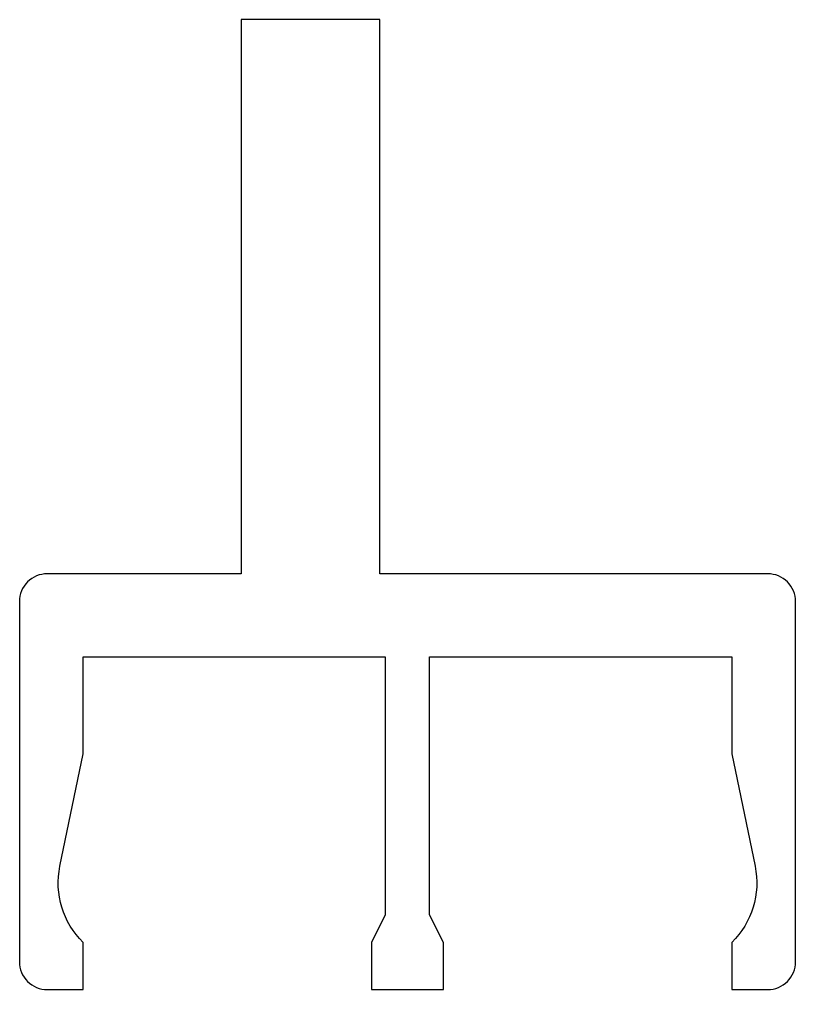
# Model space of a CAD drawing. Extents: x 482.5 to 510.5, y 270.1 to 305.1.
import ezdxf

# ---------------------------------------------------------------- set-up
doc = ezdxf.new("R2010")
doc.units = 0
doc.header["$LTSCALE"] = 0.1
doc.layers.get('0').update_dxf_attribs({"linetype": 'CONTINUOUS'})

msp = doc.modelspace()

# ---------------------------------------------------------------- linework, layer by layer
msp.add_lwpolyline([(483.923, 274.579), (484.76, 278.629), (484.76, 282.129), (495.66, 282.129), (495.66, 272.829), (495.16, 271.829), (495.16, 270.129), (497.76, 270.129), (497.76, 271.829), (497.26, 272.829), (497.26, 282.129), (508.16, 282.129), (508.16, 278.629), (508.998, 274.579, -0.255183), (508.16, 271.829), (508.16, 270.129), (509.46, 270.129, 0.414214), (510.46, 271.129), (510.46, 284.129, 0.414214), (509.46, 285.129), (495.46, 285.129), (495.46, 305.129), (490.46, 305.129), (490.46, 285.129), (483.46, 285.129, 0.414214), (482.46, 284.129), (482.46, 271.129, 0.414214), (483.46, 270.129), (484.76, 270.129), (484.76, 271.829, -0.255183), (483.923, 274.579)], format="xyb")

doc.saveas('drawing.dxf')
